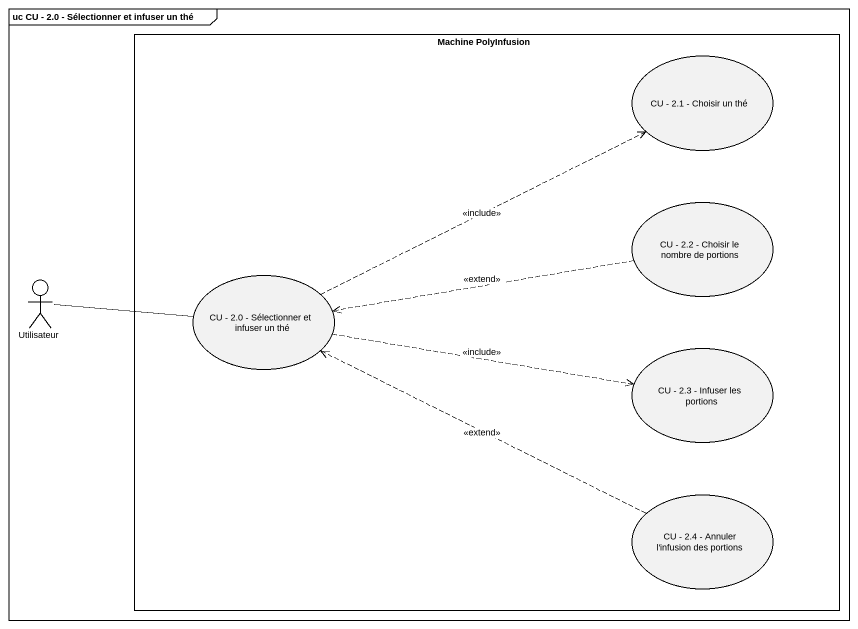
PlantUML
@startuml
mainframe uc CU - 2.0 - Sélectionner et infuser un thé
rectangle "Machine PolyInfusion" as Machine_PolyInfusion {
  usecase "CU - 2.1 - Choisir un thé" as CU_2_1_Choisir_un_thé
  usecase "CU - 2.2 - Choisir le nombre de portions" as CU_2_2_Choisir_le_nombre_de
  usecase "CU - 2.0 - Sélectionner et infuser un thé" as CU_2_0_Sélectionner_et
  usecase "CU - 2.3 - Infuser les portions" as CU_2_3_Infuser_les_portions
  usecase "CU - 2.4 - Annuler l'infusion des portions" as CU_2_4_Annuler_l_infusion
}
actor Utilisateur
CU_2_2_Choisir_le_nombre_de .left.> CU_2_0_Sélectionner_et : <<extend>>
Utilisateur -right- CU_2_0_Sélectionner_et
CU_2_0_Sélectionner_et .right.> CU_2_1_Choisir_un_thé : <<include>>
CU_2_0_Sélectionner_et .right.> CU_2_3_Infuser_les_portions : <<include>>
CU_2_4_Annuler_l_infusion .left.> CU_2_0_Sélectionner_et : <<extend>>
@enduml
